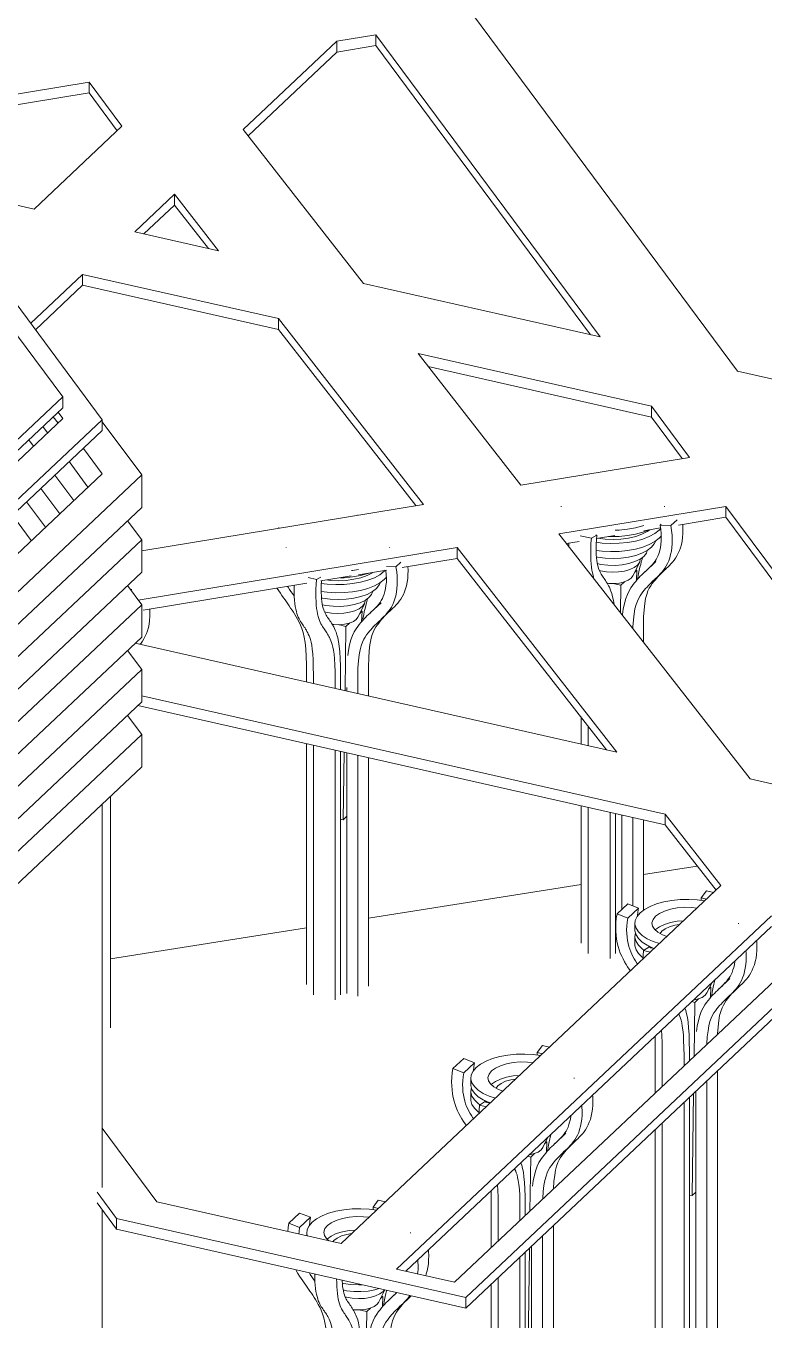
# Model space of a CAD drawing. Header units: millimetres. Extents: x -37866 to 44733, y -22737 to 33386.
# Drawn here: x 27907 to 33969, y 8028 to 18648 of the extents above; entities that cross this region are included whole.
import ezdxf

# ---------------------------------------------------------------- set-up
doc = ezdxf.new("R2010")
doc.units = ezdxf.units.MM
for name, color, linetype, lineweight in [('A-GENM', 13, 'Continuous', 9), ('A-ROOF', 132, 'Continuous', 9), ('A-WALL', 113, 'Continuous', 9), ('I-WALL', 2, 'Continuous', 9)]:
    doc.layers.add(name, color=color, linetype=linetype, lineweight=lineweight)

# ---------------------------------------------------------------- blocks, each defined once
blk = doc.blocks.new('HOOR LIGHT - HOOR LIGHT-165948-_3D_')
at = {"layer": 'A-GENM'}
for p, q in [((28534, 15416), (24551, 20780)), ((28210, 15425), (22873, 10397)), ((23088, 10285), (28534, 15416)), ((28171, 15389), (28132, 15441)), ((28171, 15477), (28210, 15425)), ((28534, 15327), (28534, 15416)), ((28534, 15327), (23088, 10196))]:
    blk.add_line(p, q, dxfattribs=at)
blk = doc.blocks.new('HOOR LIGHT1 - HOOR LIGHT-166020-_3D_')
at = {"layer": 'A-GENM'}
for p, q in [((28210, 15603), (24308, 20858)), ((22873, 10575), (28210, 15603)), ((28210, 15514), (22873, 10486)), ((28210, 15514), (28210, 15603))]:
    blk.add_line(p, q, dxfattribs=at)
blk = doc.blocks.new('Family1 - Family1-218933-_3D_')
at = {"layer": 'A-GENM'}
for p, q in [((31519, 8214), (43536, 19536)), ((43536, 19448), (31519, 8126)), ((33749, 15814), (31582, 18732)), ((29692, 17798), (30461, 18522)), ((30461, 18522), (30781, 18575)), ((30461, 18522), (30461, 18433)), ((30781, 18486), (30461, 18433)), ((30781, 18575), (32622, 16095)), ((30781, 18486), (30781, 18575)), ((32543, 16113), (30781, 18486)), ((30461, 18433), (29732, 17747)), ((27668, 18062), (28427, 18187)), ((28427, 18187), (28696, 17825)), ((28427, 18187), (28427, 18098)), ((28427, 18098), (27668, 17973)), ((28657, 17788), (28427, 18098)), ((28696, 17825), (27975, 17145)), ((30679, 16534), (29692, 17798)), ((27975, 17145), (27103, 17342)), ((28801, 16959), (29128, 17267)), ((29128, 17267), (29490, 16803)), ((29128, 17178), (29128, 17267)), ((29128, 17178), (28877, 16941)), ((29406, 16822), (29128, 17178)), ((29490, 16803), (28801, 16959)), ((27946, 16207), (28373, 16609)), ((28373, 16609), (29981, 16246)), ((28373, 16521), (28373, 16609)), ((28373, 16521), (27985, 16155)), ((29981, 16157), (28373, 16521)), ((32622, 16095), (30679, 16534)), ((29981, 16246), (31171, 14721)), ((29981, 16246), (29981, 16157)), ((31110, 14711), (29981, 16157)), ((31127, 15960), (33044, 15527)), ((31971, 14879), (31127, 15960)), ((33044, 15438), (31211, 15852)), ((35457, 15428), (33749, 15814)), ((33044, 15527), (33356, 15107)), ((33044, 15438), (33044, 15527)), ((33297, 15097), (33044, 15438)), ((33356, 15107), (31971, 14879)), ((31171, 14721), (28858, 14340)), ((32283, 14479), (33654, 14705)), ((33654, 14705), (34973, 12928)), ((33654, 14616), (33654, 14705)), ((33654, 14616), (33265, 14552)), ((34934, 12892), (33654, 14616)), ((33853, 12468), (32283, 14479)), ((32744, 14466), (32592, 14441)), ((33118, 14528), (32980, 14505)), ((28830, 13935), (31448, 14367)), ((31448, 14367), (32758, 12689)), ((31448, 14278), (31448, 14367)), ((32449, 14418), (32345, 14401)), ((31448, 14278), (30996, 14204)), ((32674, 12708), (31448, 14278)), ((30579, 14135), (30328, 14093)), ((30867, 14182), (30637, 14144)), ((30214, 14075), (28869, 13853)), ((32758, 12689), (28805, 13582)), ((33156, 12091), (28826, 13070)), ((28858, 13151), (33156, 12180)), ((34363, 12353), (33853, 12468)), ((33156, 12180), (33614, 11593)), ((33156, 12091), (33156, 12180)), ((33574, 11555), (33156, 12091)), ((33614, 11593), (30496, 8655)), ((30950, 8446), (34028, 11346)), ((34028, 11257), (31026, 8429)), ((34279, 11025), (31427, 8338)), ((28983, 8997), (28534, 9603)), ((28492, 9078), (28652, 8862)), ((28652, 8774), (28492, 8989)), ((30496, 8655), (28983, 8997)), ((28652, 8862), (31519, 8214)), ((28652, 8862), (28652, 8774)), ((31519, 8126), (28652, 8774)), ((31427, 8338), (30950, 8446)), ((31519, 8126), (31519, 8214))]:
    blk.add_line(p, q, dxfattribs=at)
blk = doc.blocks.new('Family8 - COLUMN-V40-_3D_')
at = {"layer": 'A-GENM'}
for p, q in [((33452, 11493), (33495, 11549)), ((33453, 11471), (33452, 11493)), ((33452, 11493), (33496, 11482)), ((33553, 11536), (33495, 11549)), ((32849, 11444), (32761, 11362)), ((32849, 11444), (32937, 11409)), ((32849, 11326), (32937, 11409)), ((32849, 11326), (32761, 11362)), ((32908, 11284), (32908, 11230)), ((33757, 11280), (33757, 11284)), ((32908, 11174), (32908, 11107)), ((33074, 11229), (33077, 11232)), ((33115, 11200), (33130, 11220)), ((33167, 11178), (33177, 11183)), ((32978, 11061), (33021, 11087)), ((32978, 11061), (33036, 11048)), ((33042, 11081), (33019, 11099)), ((33066, 11077), (33021, 11087)), ((33497, 10710), (33539, 10796)), ((33513, 10742), (33531, 10760)), ((33531, 10760), (33522, 10762)), ((33528, 10674), (33531, 10760)), ((33687, 10830), (33599, 10747)), ((33689, 10695), (33777, 10778)), ((33375, 10641), (33399, 10635)), ((33393, 10190), (33399, 10635)), ((33399, 10635), (33430, 10664)), ((33498, 10713), (33484, 10693)), ((33074, 10359), (33075, 10321)), ((33075, 10321), (33075, 9890)), ((33132, 9944), (33132, 10236)), ((33355, 10237), (33355, 10154)), ((33311, 10195), (33311, 10113)), ((33497, 7602), (33497, 9989)), ((33585, 10072), (33585, 7685)), ((33377, 9049), (33389, 9887)), ((33407, 9905), (33407, 7622)), ((33311, 9814), (33311, 7572)), ((33355, 9856), (33355, 7614)), ((33075, 9591), (33075, 7698)), ((33132, 7613), (33132, 9645)), ((33377, 9049), (33355, 9054)), ((33407, 9077), (33377, 9049))]:
    blk.add_line(p, q, dxfattribs=at)
for points in [[(32951, 11370, 0), (32987, 11398, 0), (33033, 11422, 0), (33086, 11443, 0), (33146, 11460, 0), (33212, 11472, 0), (33280, 11478, 0), (33351, 11479, 0), (33420, 11475, 0), (33480, 11467, 0)], [(33109, 11117, 0), (33058, 11134, 0), (33008, 11157, 0), (32968, 11184, 0), (32937, 11213, 0), (32917, 11244, 0), (32908, 11276, 0), (32911, 11308, 0), (32926, 11340, 0), (32951, 11370, 0)], [(32937, 11409, 0), (32932, 11376, 0), (32929, 11344, 0)], [(33077, 11341, 0), (33109, 11365, 0), (33150, 11384, 0), (33199, 11400, 0), (33255, 11410, 0), (33313, 11415, 0), (33373, 11414, 0), (33418, 11409, 0)], [(32761, 11362, 0), (32755, 11325, 0), (32752, 11288, 0), (32750, 11253, 0), (32751, 11219, 0), (32753, 11186, 0), (32757, 11154, 0), (32763, 11123, 0), (32770, 11094, 0), (32779, 11066, 0), (32788, 11040, 0), (32799, 11015, 0), (32810, 10991, 0), (32822, 10968, 0), (32835, 10947, 0), (32848, 10927, 0), (32861, 10907, 0), (32871, 10893, 0)], [(32930, 10949, 0), (32924, 10957, 0), (32913, 10975, 0), (32902, 10993, 0), (32892, 11011, 0), (32882, 11030, 0), (32873, 11050, 0), (32865, 11071, 0), (32858, 11094, 0), (32852, 11118, 0), (32847, 11144, 0), (32843, 11171, 0), (32841, 11200, 0), (32840, 11230, 0), (32841, 11261, 0), (32844, 11293, 0), (32849, 11326, 0)], [(33171, 11176, 0), (33135, 11189, 0), (33097, 11210, 0), (33069, 11235, 0), (33052, 11261, 0), (33048, 11288, 0), (33057, 11316, 0), (33077, 11341, 0)], [(33077, 11232, 0), (33109, 11255, 0), (33150, 11275, 0), (33199, 11290, 0), (33255, 11300, 0), (33308, 11305, 0)], [(33130, 11220, 0), (33157, 11239, 0), (33193, 11256, 0), (33236, 11268, 0), (33275, 11275, 0)], [(32908, 11233, 0), (32908, 11223, 0), (32917, 11190, 0), (32937, 11159, 0), (32968, 11130, 0), (33008, 11104, 0), (33058, 11081, 0), (33067, 11078, 0)], [(32982, 11064, 0), (32968, 11074, 0), (32937, 11103, 0), (32917, 11134, 0), (32908, 11166, 0), (32911, 11198, 0), (32913, 11203, 0)], [(32974, 11003, 0), (32968, 11007, 0), (32937, 11036, 0), (32917, 11067, 0), (32908, 11100, 0), (32908, 11110, 0)], [(32974, 10990, 0), (32975, 11020, 0), (32978, 11061, 0)], [(33498, 10289, 0), (33498, 10294, 0), (33502, 10352, 0), (33508, 10402, 0), (33515, 10443, 0), (33524, 10477, 0), (33535, 10506, 0), (33546, 10529, 0), (33557, 10549, 0), (33569, 10566, 0), (33581, 10581, 0), (33592, 10596, 0), (33603, 10609, 0), (33615, 10621, 0), (33626, 10633, 0), (33637, 10645, 0), (33649, 10656, 0), (33660, 10667, 0), (33672, 10679, 0), (33685, 10690, 0), (33698, 10703, 0), (33711, 10715, 0), (33724, 10729, 0), (33736, 10743, 0), (33749, 10759, 0), (33761, 10776, 0), (33772, 10795, 0), (33783, 10815, 0), (33792, 10837, 0), (33801, 10861, 0), (33808, 10887, 0), (33814, 10915, 0), (33818, 10945, 0), (33820, 10977, 0), (33821, 11011, 0), (33820, 11047, 0), (33819, 11059, 0)], [(33907, 11142, 0), (33908, 11130, 0), (33909, 11094, 0), (33908, 11060, 0), (33906, 11028, 0), (33902, 10998, 0), (33896, 10970, 0), (33889, 10944, 0), (33880, 10920, 0), (33871, 10898, 0), (33860, 10877, 0), (33849, 10859, 0), (33837, 10842, 0), (33824, 10826, 0), (33811, 10812, 0), (33798, 10798, 0), (33785, 10785, 0), (33773, 10773, 0), (33765, 10766, 0)], [(33729, 10974, 0), (33728, 10971, 0), (33725, 10946, 0), (33719, 10922, 0), (33713, 10901, 0), (33706, 10881, 0), (33698, 10864, 0), (33689, 10848, 0), (33680, 10833, 0), (33669, 10819, 0), (33659, 10806, 0), (33647, 10794, 0), (33635, 10781, 0), (33623, 10769, 0), (33610, 10758, 0), (33597, 10746, 0), (33585, 10733, 0), (33572, 10721, 0), (33560, 10709, 0), (33547, 10696, 0), (33535, 10682, 0), (33522, 10667, 0), (33509, 10651, 0), (33496, 10635, 0), (33482, 10615, 0), (33467, 10591, 0), (33453, 10561, 0), (33440, 10527, 0), (33429, 10486, 0), (33419, 10439, 0), (33414, 10397, 0)], [(33537, 10685, 0), (33539, 10700, 0), (33545, 10731, 0), (33550, 10759, 0), (33556, 10784, 0), (33562, 10807, 0), (33565, 10821, 0)], [(33747, 10750, 0), (33736, 10739, 0), (33725, 10728, 0), (33714, 10716, 0), (33702, 10704, 0), (33691, 10692, 0), (33680, 10678, 0), (33669, 10664, 0), (33657, 10649, 0), (33645, 10632, 0), (33634, 10612, 0), (33623, 10589, 0), (33612, 10560, 0), (33603, 10526, 0), (33596, 10485, 0), (33590, 10435, 0), (33586, 10377, 0), (33586, 10372, 0)], [(33484, 10693, 0), (33460, 10676, 0), (33427, 10663, 0), (33389, 10654, 0)], [(33266, 10539, 0), (33270, 10532, 0), (33276, 10519, 0), (33281, 10505, 0), (33287, 10488, 0), (33292, 10467, 0), (33297, 10441, 0), (33302, 10409, 0), (33306, 10369, 0), (33308, 10321, 0), (33310, 10264, 0), (33311, 10195, 0)], [(33355, 10237, 0), (33354, 10310, 0), (33352, 10373, 0), (33349, 10427, 0), (33344, 10472, 0), (33339, 10510, 0), (33332, 10542, 0), (33325, 10567, 0), (33318, 10588, 0)], [(33132, 10236, 0), (33131, 10304, 0), (33129, 10362, 0), (33126, 10407, 0)]]:
    blk.add_polyline3d(points, dxfattribs=at)
blk = doc.blocks.new('Family8 - COLUMN-V41-_3D_')
at = {"layer": 'A-GENM'}
for p, q in [((32105, 10223), (32148, 10280)), ((32106, 10202), (32105, 10223)), ((32105, 10223), (32149, 10213)), ((32206, 10267), (32148, 10280)), ((31502, 10175), (31414, 10093)), ((31502, 10057), (31414, 10093)), ((31502, 10175), (31590, 10140)), ((31502, 10057), (31590, 10140)), ((31561, 10015), (31561, 9961)), ((32410, 10010), (32410, 10015)), ((31561, 9905), (31561, 9838)), ((31729, 9961), (31730, 9963)), ((31768, 9931), (31783, 9951)), ((31820, 9909), (31830, 9913)), ((31631, 9792), (31674, 9818)), ((31631, 9792), (31689, 9779)), ((31695, 9812), (31672, 9830)), ((31719, 9808), (31674, 9818)), ((32340, 9561), (32252, 9478)), ((32150, 9441), (32192, 9527)), ((32166, 9473), (32184, 9491)), ((32184, 9491), (32175, 9493)), ((32181, 9405), (32184, 9491)), ((32343, 9426), (32430, 9509)), ((32028, 9372), (32053, 9366)), ((32046, 8921), (32053, 9366)), ((32053, 9366), (32083, 9395)), ((32151, 9444), (32137, 9424)), ((31727, 9090), (31728, 9051)), ((31728, 9051), (31728, 8621)), ((31785, 8675), (31785, 8967)), ((31964, 8926), (31964, 8843)), ((32008, 8968), (32008, 8885)), ((32150, 6333), (32150, 8720)), ((32238, 8803), (32238, 6416)), ((32030, 7780), (32042, 8618)), ((32060, 8636), (32060, 6353)), ((31964, 8545), (31964, 6303)), ((32008, 8586), (32008, 6345)), ((31728, 8322), (31728, 6429)), ((31785, 6344), (31785, 8376)), ((32030, 7780), (32008, 7785)), ((32060, 7808), (32030, 7780))]:
    blk.add_line(p, q, dxfattribs=at)
for points in [[(31604, 10101, 0), (31640, 10129, 0), (31686, 10153, 0), (31739, 10174, 0), (31799, 10191, 0), (31865, 10203, 0), (31934, 10209, 0), (32004, 10210, 0), (32073, 10206, 0), (32133, 10198, 0)], [(31414, 10093, 0), (31408, 10056, 0), (31405, 10019, 0), (31403, 9984, 0), (31404, 9950, 0), (31406, 9917, 0), (31411, 9885, 0), (31416, 9854, 0), (31423, 9825, 0), (31432, 9797, 0), (31441, 9771, 0), (31452, 9746, 0), (31463, 9722, 0), (31475, 9699, 0), (31488, 9678, 0), (31501, 9658, 0), (31514, 9638, 0), (31524, 9624, 0)], [(31762, 9848, 0), (31711, 9865, 0), (31661, 9888, 0), (31621, 9914, 0), (31590, 9944, 0), (31570, 9975, 0), (31561, 10007, 0), (31564, 10039, 0), (31579, 10071, 0), (31604, 10101, 0)], [(31590, 10140, 0), (31585, 10107, 0), (31582, 10074, 0)], [(31730, 10072, 0), (31762, 10096, 0), (31803, 10115, 0), (31853, 10131, 0), (31908, 10141, 0), (31966, 10146, 0), (32026, 10145, 0), (32071, 10140, 0)], [(31583, 9680, 0), (31577, 9688, 0), (31566, 9706, 0), (31555, 9723, 0), (31545, 9742, 0), (31535, 9761, 0), (31526, 9781, 0), (31518, 9802, 0), (31511, 9825, 0), (31505, 9849, 0), (31500, 9875, 0), (31496, 9902, 0), (31494, 9931, 0), (31493, 9960, 0), (31494, 9992, 0), (31497, 10024, 0), (31502, 10057, 0)], [(31824, 9907, 0), (31788, 9920, 0), (31750, 9941, 0), (31722, 9966, 0), (31705, 9992, 0), (31701, 10019, 0), (31710, 10047, 0), (31730, 10072, 0)], [(31730, 9963, 0), (31762, 9986, 0), (31803, 10006, 0), (31853, 10021, 0), (31908, 10031, 0), (31961, 10036, 0)], [(31783, 9951, 0), (31810, 9970, 0), (31846, 9987, 0), (31889, 9999, 0), (31928, 10006, 0)], [(31561, 9964, 0), (31561, 9953, 0), (31570, 9921, 0), (31590, 9890, 0), (31621, 9861, 0), (31661, 9835, 0), (31711, 9812, 0), (31720, 9809, 0)], [(31635, 9795, 0), (31621, 9805, 0), (31590, 9834, 0), (31570, 9865, 0), (31561, 9897, 0), (31564, 9929, 0), (31566, 9934, 0)], [(31627, 9734, 0), (31621, 9738, 0), (31590, 9767, 0), (31570, 9798, 0), (31561, 9830, 0), (31561, 9841, 0)], [(31627, 9721, 0), (31628, 9751, 0), (31631, 9792, 0)], [(32151, 9020, 0), (32151, 9025, 0), (32155, 9083, 0), (32161, 9133, 0), (32168, 9174, 0), (32178, 9208, 0), (32188, 9237, 0), (32199, 9260, 0), (32210, 9280, 0), (32222, 9297, 0), (32234, 9312, 0), (32245, 9326, 0), (32257, 9340, 0), (32268, 9352, 0), (32279, 9364, 0), (32290, 9376, 0), (32302, 9387, 0), (32313, 9398, 0), (32325, 9410, 0), (32338, 9421, 0), (32351, 9434, 0), (32364, 9446, 0), (32377, 9460, 0), (32389, 9474, 0), (32402, 9490, 0), (32414, 9507, 0), (32425, 9526, 0), (32436, 9546, 0), (32446, 9568, 0), (32454, 9592, 0), (32461, 9618, 0), (32467, 9646, 0), (32471, 9676, 0), (32474, 9708, 0), (32474, 9742, 0), (32473, 9778, 0), (32472, 9790, 0)], [(32560, 9873, 0), (32561, 9861, 0), (32562, 9825, 0), (32561, 9791, 0), (32559, 9759, 0), (32555, 9729, 0), (32549, 9701, 0), (32542, 9675, 0), (32533, 9651, 0), (32524, 9629, 0), (32513, 9608, 0), (32502, 9590, 0), (32490, 9573, 0), (32477, 9557, 0), (32464, 9543, 0), (32451, 9529, 0), (32438, 9516, 0), (32426, 9504, 0), (32418, 9497, 0)], [(32382, 9705, 0), (32381, 9702, 0), (32378, 9677, 0), (32372, 9653, 0), (32366, 9632, 0), (32359, 9612, 0), (32351, 9595, 0), (32342, 9579, 0), (32333, 9564, 0), (32323, 9550, 0), (32312, 9537, 0), (32300, 9524, 0), (32288, 9512, 0), (32276, 9500, 0), (32263, 9489, 0), (32250, 9476, 0), (32238, 9464, 0), (32225, 9452, 0), (32213, 9440, 0), (32200, 9426, 0), (32188, 9413, 0), (32175, 9398, 0), (32162, 9382, 0), (32149, 9366, 0), (32135, 9346, 0), (32120, 9321, 0), (32106, 9292, 0), (32093, 9258, 0), (32082, 9217, 0), (32073, 9170, 0), (32067, 9128, 0)], [(32190, 9416, 0), (32192, 9431, 0), (32198, 9462, 0), (32203, 9490, 0), (32209, 9515, 0), (32215, 9538, 0), (32218, 9551, 0)], [(32401, 9481, 0), (32389, 9470, 0), (32378, 9459, 0), (32367, 9447, 0), (32356, 9435, 0), (32344, 9422, 0), (32333, 9409, 0), (32322, 9395, 0), (32310, 9380, 0), (32298, 9363, 0), (32287, 9343, 0), (32276, 9320, 0), (32265, 9291, 0), (32256, 9257, 0), (32249, 9216, 0), (32243, 9166, 0), (32239, 9108, 0), (32239, 9103, 0)], [(32137, 9424, 0), (32113, 9407, 0), (32080, 9394, 0), (32042, 9385, 0)], [(31919, 9270, 0), (31923, 9263, 0), (31929, 9250, 0), (31934, 9236, 0), (31940, 9219, 0), (31945, 9198, 0), (31950, 9172, 0), (31955, 9140, 0), (31959, 9100, 0), (31962, 9052, 0), (31963, 8995, 0), (31964, 8926, 0)], [(32008, 8968, 0), (32007, 9041, 0), (32005, 9104, 0), (32002, 9158, 0), (31997, 9203, 0), (31992, 9241, 0), (31986, 9273, 0), (31978, 9298, 0), (31971, 9319, 0)], [(31785, 8967, 0), (31784, 9035, 0), (31782, 9093, 0), (31780, 9138, 0)]]:
    blk.add_polyline3d(points, dxfattribs=at)
blk = doc.blocks.new('Family8 - COLUMN-V42-_3D_')
at = {"layer": 'A-GENM'}
for p, q in [((30758, 8954), (30801, 9011)), ((30759, 8933), (30758, 8954)), ((30758, 8954), (30802, 8944)), ((30859, 8998), (30801, 9011)), ((30155, 8906), (30067, 8824)), ((30155, 8788), (30067, 8824)), ((30155, 8906), (30243, 8871)), ((30155, 8788), (30243, 8871)), ((30214, 8746), (30214, 8719)), ((31064, 8742), (31064, 8746)), ((30381, 8691), (30383, 8694)), ((30427, 8671), (30436, 8682)), ((30803, 8172), (30854, 8276)), ((30819, 8204), (30838, 8222)), ((30838, 8222), (30829, 8224)), ((30834, 8136), (30838, 8222)), ((30853, 8276), (30841, 8262)), ((30953, 8254), (30905, 8209)), ((30996, 8157), (31070, 8227)), ((30640, 8112), (30706, 8097)), ((30683, 6511), (30706, 8097)), ((30706, 8097), (30736, 8126)), ((30804, 8175), (30790, 8155)), ((30381, 7782), (30381, 5160)), ((30891, 7770), (30891, 5147)), ((30438, 5075), (30438, 7698)), ((30617, 7657), (30617, 5034)), ((30661, 7698), (30661, 5076)), ((30803, 5064), (30803, 7687)), ((30713, 7597), (30713, 5084)), ((30683, 6511), (30661, 6516)), ((30713, 6539), (30683, 6511))]:
    blk.add_line(p, q, dxfattribs=at)
for points in [[(30257, 8832, 0), (30293, 8860, 0), (30339, 8884, 0), (30392, 8905, 0), (30453, 8922, 0), (30518, 8933, 0), (30587, 8940, 0), (30657, 8941, 0), (30726, 8937, 0), (30787, 8929, 0)], [(30067, 8824, 0), (30061, 8787, 0), (30058, 8754, 0)], [(30218, 8718, 0), (30214, 8738, 0), (30217, 8770, 0), (30232, 8802, 0), (30257, 8832, 0)], [(30243, 8871, 0), (30238, 8838, 0), (30235, 8805, 0)], [(30383, 8803, 0), (30415, 8827, 0), (30456, 8846, 0), (30506, 8862, 0), (30561, 8872, 0), (30619, 8877, 0), (30679, 8876, 0), (30724, 8871, 0)], [(30148, 8734, 0), (30150, 8755, 0), (30155, 8788, 0)], [(30395, 8678, 0), (30375, 8697, 0), (30358, 8723, 0), (30354, 8750, 0), (30363, 8778, 0), (30383, 8803, 0)], [(30383, 8694, 0), (30415, 8717, 0), (30456, 8737, 0), (30506, 8752, 0), (30561, 8762, 0), (30614, 8767, 0)], [(30436, 8682, 0), (30464, 8701, 0), (30499, 8718, 0), (30542, 8730, 0), (30581, 8737, 0)], [(31213, 8604, 0), (31214, 8592, 0), (31215, 8556, 0), (31214, 8522, 0), (31212, 8490, 0), (31208, 8460, 0), (31202, 8432, 0), (31195, 8406, 0), (31190, 8391, 0)], [(31124, 8407, 0), (31127, 8439, 0), (31127, 8473, 0), (31126, 8509, 0), (31125, 8521, 0)], [(30123, 8441, 0), (30128, 8430, 0), (30141, 8409, 0), (30154, 8389, 0), (30167, 8369, 0), (30180, 8351, 0), (30193, 8333, 0), (30205, 8315, 0), (30217, 8299, 0), (30229, 8282, 0), (30240, 8266, 0), (30252, 8249, 0), (30263, 8232, 0), (30274, 8214, 0), (30285, 8196, 0), (30297, 8177, 0), (30308, 8156, 0), (30320, 8134, 0), (30332, 8109, 0), (30343, 8080, 0), (30353, 8047, 0), (30362, 8009, 0), (30370, 7964, 0), (30376, 7912, 0), (30379, 7852, 0), (30381, 7782, 0)], [(30280, 8348, 0), (30267, 8366, 0), (30255, 8384, 0), (30242, 8401, 0), (30232, 8417, 0)], [(30438, 7698, 0), (30437, 7766, 0), (30435, 7824, 0), (30432, 7872, 0), (30429, 7911, 0), (30424, 7943, 0), (30419, 7969, 0), (30414, 7990, 0), (30408, 8007, 0), (30402, 8021, 0), (30397, 8034, 0), (30391, 8046, 0), (30386, 8056, 0), (30380, 8066, 0), (30375, 8075, 0), (30369, 8084, 0), (30363, 8093, 0), (30358, 8101, 0), (30352, 8110, 0), (30346, 8119, 0), (30339, 8128, 0), (30333, 8137, 0), (30327, 8148, 0), (30320, 8159, 0), (30314, 8172, 0), (30308, 8186, 0), (30303, 8202, 0), (30298, 8220, 0), (30293, 8240, 0), (30289, 8262, 0), (30285, 8286, 0), (30282, 8313, 0), (30280, 8342, 0), (30279, 8374, 0), (30279, 8406, 0)], [(31035, 8436, 0), (31034, 8433, 0), (31034, 8427, 0)], [(30458, 8365, 0), (30459, 8333, 0), (30460, 8302, 0), (30462, 8273, 0), (30465, 8246, 0), (30468, 8221, 0), (30472, 8199, 0), (30477, 8179, 0), (30482, 8162, 0), (30488, 8146, 0), (30494, 8132, 0), (30500, 8119, 0), (30506, 8107, 0), (30512, 8097, 0), (30519, 8087, 0), (30525, 8078, 0), (30531, 8069, 0), (30537, 8061, 0), (30543, 8052, 0), (30548, 8044, 0), (30554, 8035, 0), (30559, 8026, 0), (30565, 8016, 0), (30570, 8005, 0), (30576, 7993, 0), (30582, 7981, 0), (30587, 7967, 0), (30593, 7950, 0), (30598, 7929, 0), (30603, 7903, 0), (30608, 7871, 0), (30612, 7831, 0), (30615, 7783, 0), (30616, 7725, 0), (30617, 7657, 0)], [(30661, 7698, 0), (30660, 7772, 0), (30658, 7835, 0), (30655, 7889, 0), (30650, 7934, 0), (30645, 7972, 0), (30639, 8004, 0), (30632, 8029, 0), (30624, 8050, 0), (30617, 8067, 0), (30611, 8080, 0), (30605, 8093, 0), (30599, 8105, 0), (30592, 8116, 0), (30586, 8126, 0), (30580, 8135, 0), (30574, 8145, 0), (30568, 8154, 0), (30562, 8163, 0), (30555, 8172, 0), (30549, 8181, 0), (30543, 8190, 0), (30538, 8200, 0), (30532, 8210, 0), (30527, 8222, 0), (30523, 8234, 0), (30519, 8248, 0), (30515, 8264, 0), (30511, 8282, 0), (30508, 8302, 0), (30506, 8324, 0), (30504, 8348, 0), (30503, 8355, 0)], [(30665, 8318, 0), (30641, 8318, 0), (30576, 8320, 0), (30513, 8328, 0), (30505, 8330, 0)], [(30807, 8286, 0), (30772, 8276, 0), (30717, 8266, 0), (30658, 8261, 0), (30599, 8262, 0), (30541, 8269, 0), (30512, 8275, 0)], [(30841, 8262, 0), (30814, 8243, 0), (30778, 8226, 0), (30735, 8214, 0), (30688, 8206, 0), (30637, 8204, 0), (30587, 8207, 0), (30540, 8215, 0), (30529, 8217, 0)], [(30952, 8254, 0), (30941, 8243, 0), (30929, 8231, 0), (30916, 8219, 0), (30903, 8207, 0), (30891, 8195, 0), (30878, 8183, 0), (30866, 8171, 0), (30853, 8157, 0), (30841, 8144, 0), (30828, 8129, 0), (30815, 8113, 0), (30802, 8097, 0), (30788, 8077, 0), (30773, 8052, 0), (30759, 8023, 0), (30746, 7989, 0), (30735, 7948, 0), (30726, 7901, 0), (30720, 7859, 0)], [(30803, 7687, 0), (30804, 7756, 0), (30808, 7814, 0), (30814, 7864, 0), (30821, 7905, 0), (30831, 7939, 0), (30841, 7968, 0), (30852, 7991, 0), (30864, 8011, 0), (30875, 8028, 0), (30887, 8043, 0), (30898, 8057, 0), (30910, 8071, 0), (30921, 8083, 0), (30932, 8095, 0), (30943, 8107, 0), (30955, 8118, 0), (30966, 8129, 0), (30978, 8141, 0), (30991, 8152, 0), (31004, 8164, 0), (31017, 8177, 0), (31030, 8191, 0), (31043, 8205, 0), (31055, 8221, 0), (31061, 8229, 0)], [(30843, 8147, 0), (30845, 8162, 0), (30851, 8193, 0), (30856, 8221, 0), (30862, 8246, 0), (30868, 8269, 0), (30869, 8273, 0)], [(31054, 8211, 0), (31042, 8201, 0), (31031, 8189, 0), (31020, 8178, 0), (31009, 8166, 0), (30997, 8153, 0), (30986, 8140, 0), (30975, 8126, 0), (30963, 8111, 0), (30951, 8094, 0), (30940, 8074, 0), (30929, 8050, 0), (30918, 8022, 0), (30909, 7988, 0), (30902, 7946, 0), (30896, 7897, 0), (30892, 7839, 0), (30891, 7770, 0)], [(30790, 8155, 0), (30766, 8138, 0), (30733, 8125, 0), (30693, 8116, 0), (30650, 8112, 0), (30606, 8113, 0), (30592, 8115, 0)]]:
    blk.add_polyline3d(points, dxfattribs=at)
blk = doc.blocks.new('Family8 - COLUMN-V44-_3D_')
at = {"layer": 'A-GENM'}
for p, q in [((32301, 14706), (32301, 14702)), ((33150, 14702), (33150, 14706)), ((33122, 14558), (33115, 14551)), ((33203, 14547), (33115, 14551)), ((33203, 14547), (33254, 14595)), ((32458, 14464), (32550, 14443)), ((32594, 14468), (32550, 14443)), ((32594, 14468), (32588, 14470)), ((33120, 14524), (33107, 14510)), ((33125, 14463), (33107, 14443)), ((32366, 14373), (32366, 14404)), ((32890, 14133), (32945, 14245)), ((32951, 14268), (32951, 14272)), ((33079, 14252), (32992, 14169)), ((32891, 14135), (32877, 14116)), ((32906, 14164), (32924, 14182)), ((32924, 14182), (32915, 14184)), ((32921, 14096), (32924, 14182)), ((33082, 14117), (33170, 14200)), ((32727, 14072), (32792, 14058)), ((32789, 13832), (32792, 14058)), ((32792, 14058), (32823, 14086)), ((32977, 13730), (32977, 13590)), ((32467, 12973), (32467, 12755)), ((32524, 12742), (32524, 12899)), ((32467, 12247), (32467, 11120)), ((32524, 11035), (32524, 12234)), ((32704, 12193), (32704, 10994)), ((32748, 12183), (32748, 11036)), ((32800, 12172), (32800, 11398)), ((32890, 11428), (32890, 12151)), ((32977, 12131), (32977, 11390))]:
    blk.add_line(p, q, dxfattribs=at)
for points in [[(33115, 14551, 0), (33120, 14516, 0), (33123, 14482, 0), (33124, 14450, 0), (33123, 14421, 0), (33121, 14393, 0), (33117, 14368, 0), (33112, 14344, 0), (33106, 14323, 0), (33099, 14303, 0), (33091, 14286, 0), (33082, 14270, 0), (33073, 14255, 0), (33062, 14241, 0), (33051, 14228, 0), (33040, 14216, 0), (33028, 14204, 0), (33016, 14192, 0), (33003, 14180, 0), (32990, 14168, 0), (32978, 14156, 0), (32965, 14143, 0), (32952, 14131, 0), (32940, 14118, 0), (32927, 14104, 0), (32915, 14089, 0), (32902, 14074, 0), (32889, 14057, 0), (32875, 14037, 0), (32860, 14013, 0), (32846, 13983, 0), (32833, 13949, 0), (32821, 13908, 0), (32812, 13861, 0), (32807, 13819, 0)], [(33300, 14558, 0), (33300, 14552, 0), (33302, 14516, 0), (33301, 14482, 0), (33299, 14450, 0), (33295, 14420, 0), (33289, 14392, 0), (33282, 14366, 0), (33273, 14342, 0), (33264, 14320, 0), (33253, 14300, 0), (33242, 14281, 0), (33230, 14264, 0), (33217, 14248, 0), (33204, 14234, 0), (33191, 14220, 0), (33178, 14207, 0), (33165, 14195, 0), (33158, 14188, 0)], [(32737, 13899, 0), (32732, 13932, 0), (32725, 13964, 0), (32718, 13990, 0), (32711, 14010, 0), (32704, 14027, 0), (32698, 14041, 0), (32691, 14053, 0), (32685, 14065, 0), (32679, 14076, 0), (32673, 14086, 0), (32667, 14096, 0), (32661, 14105, 0), (32655, 14114, 0), (32648, 14123, 0), (32642, 14132, 0), (32636, 14141, 0), (32630, 14150, 0), (32625, 14160, 0), (32619, 14171, 0), (32614, 14182, 0), (32610, 14195, 0), (32605, 14209, 0), (32601, 14224, 0), (32598, 14242, 0), (32595, 14262, 0), (32592, 14284, 0), (32590, 14309, 0), (32589, 14336, 0), (32589, 14365, 0), (32589, 14397, 0), (32591, 14431, 0), (32594, 14468, 0)], [(33107, 14510, 0), (33071, 14482, 0), (33026, 14458, 0), (32972, 14437, 0), (32912, 14420, 0), (32846, 14408, 0), (32778, 14402, 0), (32708, 14400, 0), (32638, 14404, 0), (32590, 14411, 0)], [(33029, 14513, 0), (33009, 14499, 0), (32965, 14476, 0), (32914, 14458, 0), (32855, 14445, 0), (32793, 14436, 0), (32728, 14433, 0), (32663, 14436, 0), (32604, 14443, 0)], [(32692, 14457, 0), (32708, 14457, 0), (32778, 14458, 0), (32846, 14465, 0), (32912, 14477, 0), (32972, 14493, 0), (33021, 14512, 0)], [(32981, 14549, 0), (32972, 14546, 0), (32912, 14530, 0), (32846, 14518, 0), (32778, 14511, 0), (32745, 14510, 0)], [(32890, 13702, 0), (32891, 13716, 0), (32895, 13775, 0), (32901, 13824, 0), (32908, 13865, 0), (32917, 13900, 0), (32928, 13928, 0), (32939, 13952, 0), (32950, 13971, 0), (32962, 13988, 0), (32974, 14003, 0), (32985, 14018, 0), (32996, 14031, 0), (33007, 14043, 0), (33019, 14055, 0), (33030, 14067, 0), (33041, 14078, 0), (33053, 14090, 0), (33065, 14101, 0), (33078, 14113, 0), (33090, 14125, 0), (33103, 14137, 0), (33116, 14151, 0), (33129, 14166, 0), (33142, 14181, 0), (33154, 14198, 0), (33165, 14217, 0), (33176, 14237, 0), (33185, 14259, 0), (33194, 14283, 0), (33201, 14309, 0), (33207, 14337, 0), (33211, 14367, 0), (33213, 14399, 0), (33214, 14433, 0), (33213, 14469, 0), (33209, 14507, 0), (33203, 14547, 0)], [(32550, 14443, 0), (32547, 14402, 0), (32546, 14363, 0), (32545, 14327, 0), (32545, 14293, 0), (32547, 14262, 0), (32549, 14233, 0), (32551, 14206, 0), (32555, 14182, 0), (32559, 14160, 0), (32564, 14140, 0), (32569, 14122, 0), (32574, 14107, 0)], [(33107, 14443, 0), (33071, 14416, 0), (33026, 14391, 0), (32972, 14370, 0), (32912, 14354, 0), (32846, 14342, 0), (32778, 14335, 0), (32708, 14334, 0), (32638, 14338, 0), (32589, 14344, 0)], [(33043, 14369, 0), (33009, 14343, 0), (32965, 14321, 0), (32914, 14303, 0), (32855, 14289, 0), (32793, 14281, 0), (32728, 14278, 0), (32663, 14280, 0), (32600, 14288, 0), (32592, 14290, 0)], [(33009, 14343, 0), (33002, 14320, 0), (32981, 14295, 0)], [(33076, 14418, 0), (33066, 14397, 0), (33043, 14369, 0)], [(32981, 14295, 0), (32950, 14271, 0), (32908, 14252, 0), (32859, 14236, 0), (32804, 14226, 0), (32745, 14221, 0), (32685, 14222, 0), (32628, 14229, 0), (32598, 14235, 0)], [(32951, 14267, 0), (32945, 14244, 0), (32928, 14222, 0)], [(32930, 14107, 0), (32932, 14122, 0), (32937, 14153, 0), (32943, 14181, 0), (32949, 14206, 0), (32955, 14229, 0), (32960, 14251, 0), (32966, 14272, 0), (32969, 14286, 0)], [(32928, 14222, 0), (32901, 14203, 0), (32865, 14186, 0), (32822, 14174, 0), (32774, 14167, 0), (32724, 14164, 0), (32674, 14167, 0), (32626, 14175, 0), (32616, 14177, 0)], [(33140, 14172, 0), (33129, 14161, 0), (33118, 14150, 0), (33106, 14138, 0), (33095, 14126, 0), (33084, 14114, 0), (33073, 14100, 0), (33061, 14086, 0), (33050, 14071, 0), (33038, 14054, 0), (33026, 14034, 0), (33015, 14011, 0), (33005, 13982, 0), (32996, 13948, 0), (32988, 13907, 0), (32983, 13857, 0), (32979, 13799, 0), (32977, 13730, 0)], [(32877, 14116, 0), (32853, 14099, 0), (32820, 14085, 0), (32780, 14076, 0), (32737, 14072, 0), (32693, 14073, 0), (32679, 14075, 0)]]:
    blk.add_polyline3d(points, dxfattribs=at)
blk = doc.blocks.new('Family8 - COLUMN-V45-_3D_')
at = {"layer": 'A-GENM'}
for p, q in [((28774, 14021), (28774, 14025)), ((28858, 13894), (28859, 13896)), ((28810, 13581), (28814, 13590)), ((28602, 12326), (28602, 10426))]:
    blk.add_line(p, q, dxfattribs=at)
blk.add_polyline3d([(28925, 13862, 0), (28926, 13835, 0), (28925, 13801, 0), (28923, 13769, 0), (28919, 13739, 0), (28913, 13711, 0), (28906, 13685, 0), (28897, 13661, 0), (28888, 13639, 0), (28877, 13619, 0), (28866, 13600, 0), (28854, 13583, 0), (28846, 13573, 0)], dxfattribs=at)
blk = doc.blocks.new('Family8 - COLUMN-V46-_3D_')
at = {"layer": 'A-GENM'}
for p, q in [((30633, 14633), (30631, 14633)), ((29985, 14529), (29981, 14525)), ((29985, 14529), (29990, 14527)), ((30044, 14368), (30044, 14365)), ((30893, 14365), (30893, 14368)), ((30946, 14209), (30986, 14246)), ((30328, 14125), (30293, 14105)), ((30858, 14181), (30850, 14172)), ((30868, 14125), (30850, 14106)), ((30946, 14209), (30867, 14213)), ((30224, 14121), (30293, 14105)), ((30694, 13930), (30694, 13935)), ((30823, 13914), (30735, 13831)), ((30633, 13795), (30689, 13907)), ((30649, 13827), (30667, 13844)), ((30667, 13844), (30658, 13846)), ((30664, 13758), (30667, 13844)), ((30825, 13779), (30913, 13862)), ((30470, 13735), (30535, 13720)), ((30528, 13193), (30535, 13720)), ((30535, 13720), (30566, 13749)), ((30634, 13797), (30620, 13778)), ((30210, 13405), (30210, 13265)), ((30721, 13392), (30721, 13150)), ((30268, 13252), (30268, 13320)), ((30447, 13280), (30447, 13211)), ((30491, 13321), (30491, 13201)), ((30633, 13169), (30633, 13310)), ((30543, 13219), (30543, 13190)), ((30210, 12757), (30210, 10782)), ((30268, 10697), (30268, 12744)), ((30447, 12703), (30447, 10657)), ((30491, 12693), (30491, 10698)), ((30513, 12133), (30521, 12687)), ((30543, 12682), (30543, 10707)), ((30633, 10687), (30633, 12661)), ((30721, 12641), (30721, 10769)), ((30513, 12133), (30491, 12138)), ((30543, 12162), (30513, 12133))]:
    blk.add_line(p, q, dxfattribs=at)
for points in [[(30850, 14172, 0), (30814, 14144, 0), (30769, 14120, 0), (30715, 14099, 0), (30655, 14082, 0), (30590, 14071, 0), (30521, 14064, 0), (30451, 14063, 0), (30381, 14067, 0), (30333, 14073, 0)], [(30757, 14164, 0), (30752, 14161, 0), (30709, 14139, 0), (30657, 14120, 0), (30599, 14107, 0), (30536, 14098, 0), (30471, 14095, 0), (30406, 14098, 0), (30377, 14101, 0)], [(30488, 14119, 0), (30521, 14120, 0), (30590, 14127, 0), (30655, 14139, 0), (30715, 14155, 0), (30725, 14158, 0)], [(30863, 14182, 0), (30863, 14178, 0), (30866, 14144, 0), (30867, 14113, 0), (30867, 14083, 0), (30864, 14055, 0), (30860, 14030, 0), (30855, 14007, 0), (30849, 13985, 0), (30842, 13966, 0), (30834, 13948, 0), (30825, 13932, 0), (30816, 13917, 0), (30805, 13903, 0), (30795, 13890, 0), (30783, 13878, 0), (30771, 13866, 0), (30759, 13854, 0), (30746, 13842, 0), (30733, 13830, 0), (30721, 13818, 0), (30708, 13806, 0), (30696, 13793, 0), (30683, 13780, 0), (30671, 13766, 0), (30658, 13751, 0), (30645, 13736, 0), (30632, 13719, 0), (30618, 13699, 0), (30603, 13675, 0), (30589, 13646, 0), (30576, 13611, 0), (30565, 13570, 0), (30555, 13523, 0), (30550, 13482, 0)], [(30637, 14188, 0), (30590, 14180, 0), (30580, 14179, 0)], [(30633, 13310, 0), (30634, 13378, 0), (30638, 13437, 0), (30644, 13486, 0), (30651, 13528, 0), (30660, 13562, 0), (30671, 13590, 0), (30682, 13614, 0), (30693, 13633, 0), (30705, 13650, 0), (30717, 13666, 0), (30728, 13680, 0), (30739, 13693, 0), (30751, 13706, 0), (30762, 13718, 0), (30773, 13729, 0), (30785, 13741, 0), (30796, 13752, 0), (30808, 13763, 0), (30821, 13775, 0), (30834, 13787, 0), (30847, 13800, 0), (30860, 13813, 0), (30872, 13828, 0), (30885, 13844, 0), (30897, 13861, 0), (30908, 13879, 0), (30919, 13899, 0), (30928, 13921, 0), (30937, 13946, 0), (30944, 13972, 0), (30950, 14000, 0), (30954, 14030, 0), (30956, 14062, 0), (30957, 14096, 0), (30956, 14132, 0), (30952, 14169, 0), (30946, 14209, 0)], [(31044, 14211, 0), (31045, 14178, 0), (31044, 14144, 0), (31042, 14112, 0), (31038, 14082, 0), (31032, 14054, 0), (31025, 14028, 0), (31016, 14004, 0), (31007, 13982, 0), (30996, 13962, 0), (30985, 13943, 0), (30973, 13926, 0), (30960, 13911, 0), (30947, 13896, 0), (30934, 13882, 0), (30921, 13870, 0), (30909, 13858, 0), (30901, 13850, 0)], [(29969, 14034, 0), (29971, 14032, 0), (29984, 14011, 0), (29997, 13992, 0), (30010, 13973, 0), (30022, 13955, 0), (30035, 13938, 0), (30047, 13921, 0), (30059, 13905, 0), (30070, 13888, 0), (30081, 13871, 0), (30093, 13854, 0), (30104, 13837, 0), (30115, 13818, 0), (30126, 13799, 0), (30138, 13779, 0), (30150, 13756, 0), (30161, 13731, 0), (30173, 13703, 0), (30183, 13670, 0), (30192, 13631, 0), (30200, 13587, 0), (30205, 13535, 0), (30209, 13474, 0), (30210, 13405, 0)], [(30110, 13971, 0), (30097, 13989, 0), (30084, 14006, 0), (30072, 14024, 0), (30060, 14041, 0), (30055, 14048, 0)], [(30268, 13320, 0), (30267, 13389, 0), (30265, 13446, 0), (30262, 13494, 0), (30259, 13534, 0), (30254, 13566, 0), (30249, 13592, 0), (30244, 13613, 0), (30238, 13630, 0), (30232, 13644, 0), (30226, 13657, 0), (30221, 13668, 0), (30215, 13679, 0), (30210, 13689, 0), (30204, 13698, 0), (30199, 13707, 0), (30193, 13715, 0), (30188, 13724, 0), (30182, 13732, 0), (30176, 13741, 0), (30169, 13750, 0), (30163, 13760, 0), (30157, 13770, 0), (30150, 13782, 0), (30144, 13795, 0), (30138, 13809, 0), (30133, 13825, 0), (30128, 13843, 0), (30123, 13862, 0), (30119, 13884, 0), (30115, 13909, 0), (30112, 13936, 0), (30110, 13965, 0), (30109, 13996, 0), (30109, 14030, 0), (30109, 14057, 0)], [(30293, 14105, 0), (30291, 14064, 0), (30289, 14025, 0), (30288, 13989, 0), (30288, 13956, 0), (30290, 13924, 0), (30292, 13895, 0), (30294, 13868, 0), (30298, 13844, 0), (30302, 13822, 0), (30307, 13802, 0), (30312, 13784, 0), (30318, 13768, 0), (30323, 13754, 0), (30330, 13741, 0), (30336, 13730, 0), (30342, 13719, 0), (30349, 13710, 0), (30355, 13701, 0), (30361, 13692, 0), (30367, 13683, 0), (30373, 13675, 0), (30378, 13666, 0), (30384, 13657, 0), (30389, 13648, 0), (30395, 13638, 0), (30400, 13628, 0), (30406, 13616, 0), (30411, 13603, 0), (30417, 13589, 0), (30423, 13572, 0), (30428, 13551, 0), (30433, 13525, 0), (30438, 13493, 0), (30442, 13454, 0), (30444, 13406, 0), (30446, 13348, 0), (30447, 13280, 0)], [(30850, 14106, 0), (30814, 14078, 0), (30769, 14053, 0), (30715, 14032, 0), (30655, 14016, 0), (30590, 14004, 0), (30521, 13997, 0), (30451, 13996, 0), (30381, 14000, 0), (30332, 14006, 0)], [(30491, 13321, 0), (30490, 13395, 0), (30488, 13458, 0), (30485, 13511, 0), (30480, 13557, 0), (30475, 13595, 0), (30468, 13626, 0), (30461, 13652, 0), (30454, 13673, 0), (30447, 13689, 0), (30441, 13703, 0), (30435, 13716, 0), (30428, 13727, 0), (30422, 13738, 0), (30416, 13748, 0), (30410, 13758, 0), (30404, 13767, 0), (30398, 13776, 0), (30391, 13785, 0), (30385, 13794, 0), (30379, 13803, 0), (30373, 13813, 0), (30368, 13822, 0), (30362, 13833, 0), (30357, 13844, 0), (30353, 13857, 0), (30348, 13871, 0), (30344, 13887, 0), (30341, 13904, 0), (30338, 13924, 0), (30335, 13946, 0), (30334, 13971, 0), (30332, 13998, 0), (30332, 14027, 0), (30333, 14059, 0), (30334, 14094, 0)], [(30786, 14031, 0), (30752, 14006, 0), (30709, 13983, 0), (30657, 13965, 0), (30599, 13951, 0), (30536, 13943, 0), (30471, 13940, 0), (30406, 13943, 0), (30343, 13951, 0), (30335, 13952, 0)], [(30819, 14080, 0), (30809, 14060, 0), (30786, 14031, 0)], [(30724, 13957, 0), (30693, 13934, 0), (30651, 13914, 0), (30602, 13899, 0), (30547, 13888, 0), (30488, 13884, 0), (30429, 13885, 0), (30371, 13891, 0), (30342, 13897, 0)], [(30694, 13930, 0), (30688, 13907, 0), (30671, 13885, 0)], [(30673, 13769, 0), (30675, 13785, 0), (30681, 13816, 0), (30686, 13843, 0), (30692, 13868, 0), (30698, 13892, 0), (30703, 13914, 0), (30709, 13935, 0), (30712, 13948, 0)], [(30753, 14005, 0), (30745, 13983, 0), (30724, 13957, 0)], [(30671, 13885, 0), (30644, 13865, 0), (30608, 13849, 0), (30565, 13836, 0), (30517, 13829, 0), (30467, 13826, 0), (30417, 13829, 0), (30370, 13837, 0), (30359, 13840, 0)], [(30883, 13834, 0), (30872, 13823, 0), (30861, 13812, 0), (30850, 13800, 0), (30838, 13788, 0), (30827, 13776, 0), (30816, 13763, 0), (30805, 13748, 0), (30793, 13733, 0), (30781, 13716, 0), (30770, 13697, 0), (30759, 13673, 0), (30748, 13645, 0), (30739, 13610, 0), (30732, 13569, 0), (30726, 13520, 0), (30722, 13461, 0), (30721, 13392, 0)], [(30620, 13778, 0), (30596, 13761, 0), (30563, 13747, 0), (30523, 13738, 0), (30480, 13734, 0), (30436, 13736, 0), (30422, 13737, 0)]]:
    blk.add_polyline3d(points, dxfattribs=at)
blk = doc.blocks.new('POLYGON HOORNO1 - POLYGON HOORNO-266158-_3D_')
at = {"layer": 'A-ROOF'}
for p, q in [((28858, 12834), (28741, 12990)), ((23302, 7600), (28858, 12834)), ((28858, 12567), (28858, 12834)), ((28858, 12567), (23302, 7334))]:
    blk.add_line(p, q, dxfattribs=at)
blk = doc.blocks.new('POLYGON HOORNO2 - POLYGON HOORNO-266412-_3D_')
at = {"layer": 'A-ROOF'}
for p, q in [((28858, 13366), (28741, 13523)), ((23302, 8132), (28858, 13366)), ((28858, 13100), (28858, 13366)), ((28858, 13100), (23302, 7866))]:
    blk.add_line(p, q, dxfattribs=at)
blk = doc.blocks.new('POLYGON HOORNO3 - POLYGON HOORNO-266474-_3D_')
at = {"layer": 'A-ROOF'}
for p, q in [((27913, 14743), (28069, 14534)), ((27952, 14425), (27797, 14633)), ((28858, 13898), (28741, 14055)), ((23302, 8664), (28858, 13898)), ((28858, 13632), (28858, 13898)), ((28858, 13632), (23302, 8398))]:
    blk.add_line(p, q, dxfattribs=at)
blk = doc.blocks.new('POLYGON HOORNO4 - POLYGON HOORNO-266536-_3D_')
at = {"layer": 'A-ROOF'}
for p, q in [((27931, 15252), (27970, 15199)), ((28146, 14962), (28301, 14753)), ((28185, 14644), (28030, 14852)), ((28858, 14431), (28741, 14587)), ((23302, 9197), (28858, 14431)), ((28858, 14164), (28858, 14431)), ((28858, 14164), (23302, 8931))]:
    blk.add_line(p, q, dxfattribs=at)
blk = doc.blocks.new('POLYGON HOORNO5 - POLYGON HOORNO-266598-_3D_')
at = {"layer": 'A-ROOF'}
for p, q in [((28086, 15309), (28047, 15361)), ((28858, 14963), (28534, 15399)), ((28379, 15181), (28534, 14972)), ((28417, 14863), (28262, 15072)), ((28534, 14972), (23200, 9947)), ((23302, 9729), (28858, 14963)), ((28858, 14697), (28858, 14963)), ((28858, 14697), (23302, 9463))]:
    blk.add_line(p, q, dxfattribs=at)

msp = doc.modelspace()

# ---------------------------------------------------------------- linework, layer by layer
at = {"layer": 'A-WALL'}
for p, q in [((28534, 9117), (28534, 12262)), ((28534, 5479), (28534, 8933))]:
    msp.add_line(p, q, dxfattribs=at)
at = {"layer": 'I-WALL'}
for p, q in [((32977, 11683), (33420, 11753)), ((30721, 11326), (32467, 11603)), ((28602, 10992), (30210, 11246))]:
    msp.add_line(p, q, dxfattribs=at)

# ---------------------------------------------------------------- block references
at = {"layer": 'A-GENM'}
for name in ['Family1 - Family1-218933-_3D_', 'HOOR LIGHT - HOOR LIGHT-165948-_3D_', 'HOOR LIGHT1 - HOOR LIGHT-166020-_3D_', 'Family8 - COLUMN-V44-_3D_', 'Family8 - COLUMN-V46-_3D_', 'Family8 - COLUMN-V45-_3D_', 'Family8 - COLUMN-V40-_3D_', 'Family8 - COLUMN-V41-_3D_', 'Family8 - COLUMN-V42-_3D_']:
    msp.add_blockref(name, (0, 0), dxfattribs=at)
at = {"layer": 'A-ROOF'}
for name in ['POLYGON HOORNO5 - POLYGON HOORNO-266598-_3D_', 'POLYGON HOORNO4 - POLYGON HOORNO-266536-_3D_', 'POLYGON HOORNO3 - POLYGON HOORNO-266474-_3D_', 'POLYGON HOORNO2 - POLYGON HOORNO-266412-_3D_', 'POLYGON HOORNO1 - POLYGON HOORNO-266158-_3D_']:
    msp.add_blockref(name, (0, 0), dxfattribs=at)

doc.saveas('drawing.dxf')
